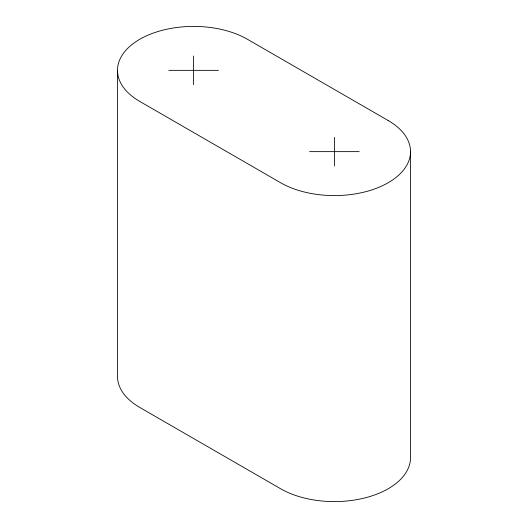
<?xml version="1.0" encoding="UTF-8"?>
<svg xmlns="http://www.w3.org/2000/svg" width="528" height="528" viewBox="0 0 528 528"><rect width="100%" height="100%" fill="white"/><g stroke="black" fill="none" stroke-linecap="round" stroke-linejoin="round"><path stroke-width="0.79" d="M168.762 70.349L218.453 70.349M309.547 151.635L359.238 151.635M410.52 151.635L410.52 457.651A76.131 43.949 0 0 1 363.528 498.254A76.131 43.949 0 0 1 280.566 488.723L139.775 407.444A76.131 43.949 0 0 1 117.48 376.365L117.48 70.349M334.396 137.293L334.396 165.977M193.604 56.008L193.604 84.698M388.225 120.556L247.434 39.277A76.131 43.949 0 0 0 139.775 39.277A76.131 43.949 0 0 0 139.775 101.429L280.566 182.714A76.131 43.949 0 0 0 388.225 182.714A76.131 43.949 0 0 0 388.225 120.556"/></g></svg>
